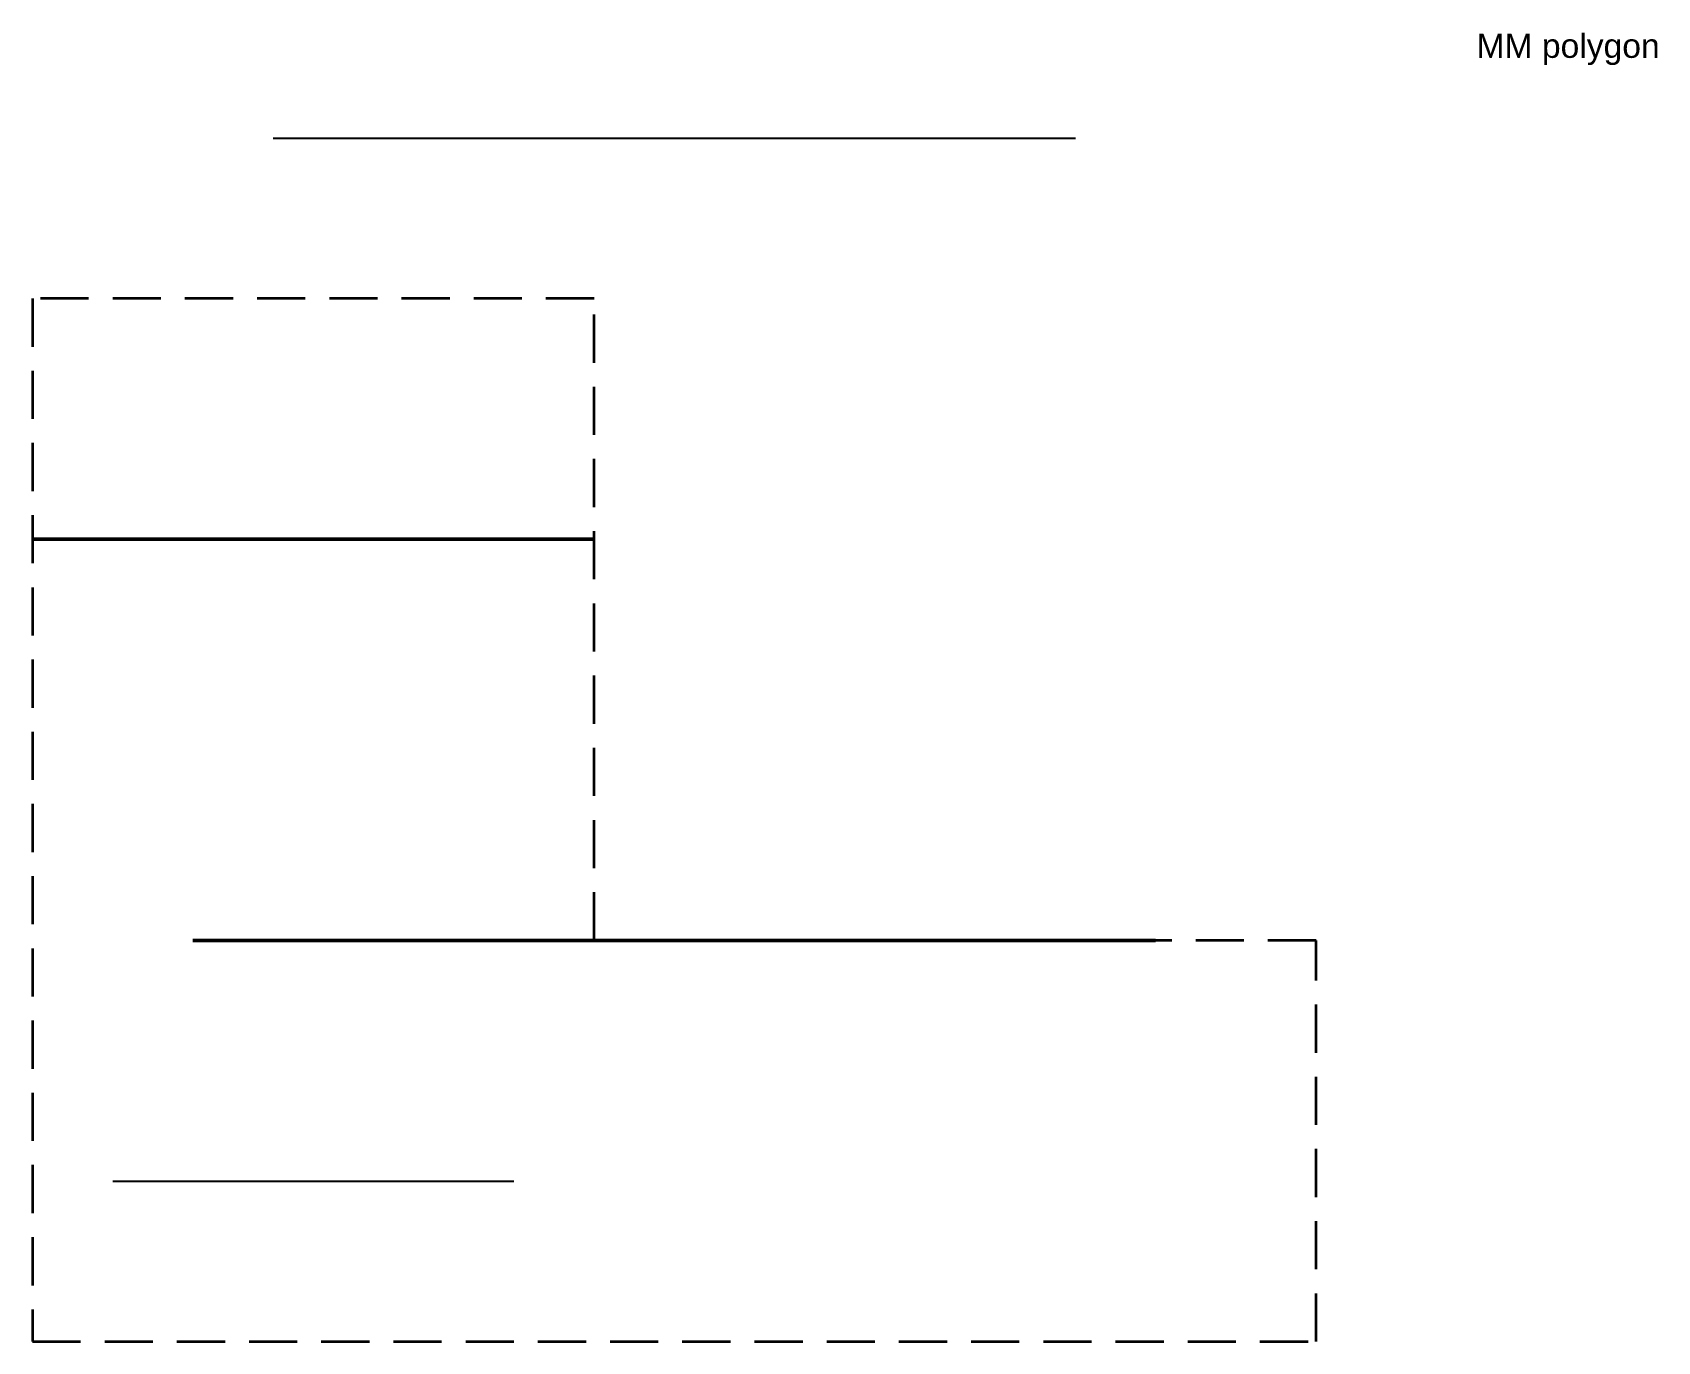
# Paper-space layout 'Original polygon fixture' of a CAD drawing. Header units: millimetres. Extents: x 20 to 223, y 20 to 183.
# The model-space entities are those that its viewports show. They can reach past a viewport. Long polylines and large blocks are cut down to what shows.
import ezdxf

# ---------------------------------------------------------------- set-up
doc = ezdxf.new("R2010")
doc.units = ezdxf.units.MM
doc.linetypes.add('DASHED', pattern=[9, 6, -3])
doc.layers.get('0').update_dxf_attribs({"linetype": 'CONTINUOUS', "lineweight": 25, "true_color": 0xe5e7eb})
for name, color, linetype, lineweight, true_color in [('Green ruler', 7, 'CONTINUOUS', 25, 0x00aa00), ('Orange notch', 7, 'CONTINUOUS', 50, 0xff8800), ('Paper blue', 7, 'CONTINUOUS', 25, 0x0000dd), ('Red ruler', 7, 'CONTINUOUS', 50, 0xdd2222)]:
    doc.layers.add(name, color=color, linetype=linetype, lineweight=lineweight, true_color=true_color)
doc.layers.add('LinecraftViewportClipNoPlot1', color=7, linetype='CONTINUOUS', lineweight=25, true_color=0xe5e7eb, plot=False)
doc.styles.get("Standard").update_dxf_attribs({"font": 'Arial.ttf'})

msp = doc.modelspace()

# ---------------------------------------------------------------- linework, layer by layer
at = {"layer": 'Green ruler'}
msp.add_line((-700, -450), (-200, -450), dxfattribs=at)
at = {"layer": 'Orange notch'}
msp.add_circle((400, 350), 20, dxfattribs=at)
at = {"layer": 'Red ruler'}
for p, q in [((-900, 350), (900, 350)), ((-600, -150), (600, -150))]:
    msp.add_line(p, q, dxfattribs=at)

psp = doc.layouts.new('Original polygon fixture')

# ---------------------------------------------------------------- linework, layer by layer
at = {"layer": 'LinecraftViewportClipNoPlot1', "linetype": 'DASHED', "lineweight": 35, "true_color": 0x336699}
psp.add_lwpolyline([(20, 20), (180, 20), (180, 70), (90, 70), (90, 150), (20, 150)], close=True, dxfattribs=at)
at = {"layer": 'Paper blue'}
psp.add_line((50, 170), (150, 170), dxfattribs=at)

# ---------------------------------------------------------------- texts
at = {"lineweight": -2}
psp.add_text('MM polygon', height=3, dxfattribs=at).set_placement((200, 180))

# ---------------------------------------------------------------- viewports
at = {"layer": '0', "linetype": 'DASHED', "lineweight": 35, "true_color": 0x336699}
vp = psp.add_viewport(center=(100, 85), size=(160, 130), view_center_point=(0, 0), view_height=1300, dxfattribs=at)
vp.dxf.flags = 0x10000  # cut along an outline
vp.dxf.clipping_boundary_handle = psp.add_lwpolyline([(20, 20), (180, 20), (180, 70), (90, 70), (90, 150), (20, 150)], format="xyb", close=True, dxfattribs={"invisible": 1}).dxf.handle

doc.saveas('drawing.dxf')
